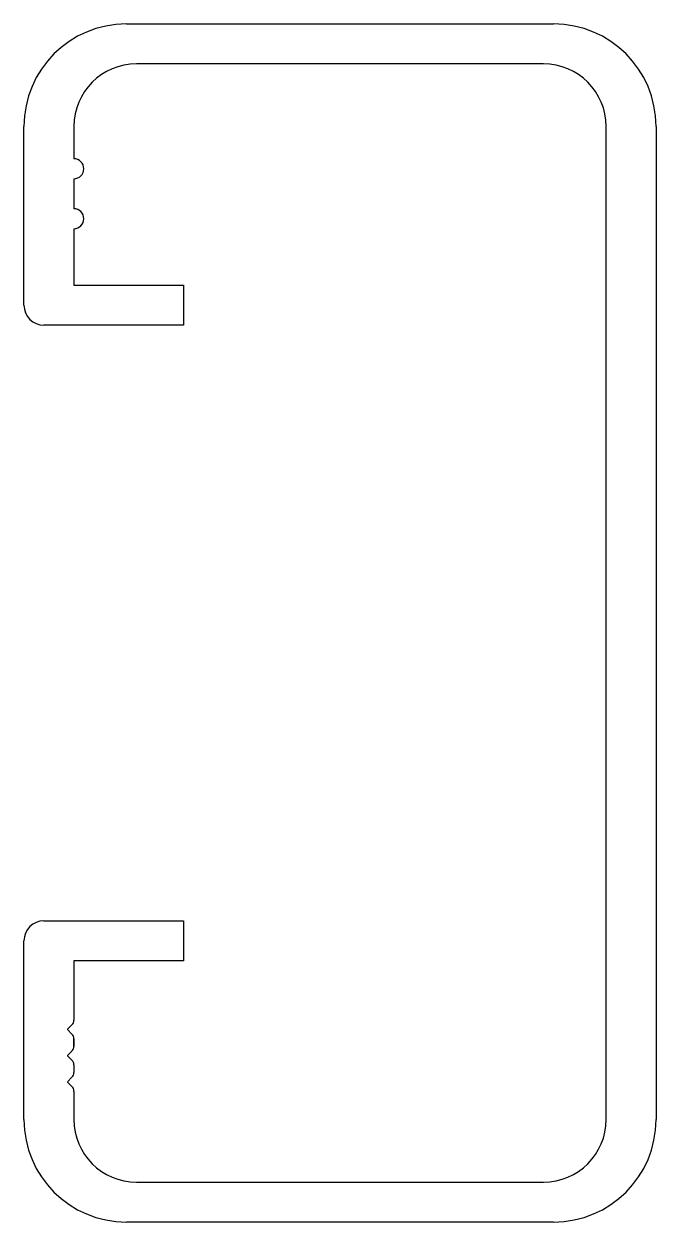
# Model space of a CAD drawing. Header units: inches. Extents: x -12.3 to 11.9, y 1.1 to 46.8.
import ezdxf

# ---------------------------------------------------------------- set-up
doc = ezdxf.new("R2010")
doc.units = ezdxf.units.IN
doc.header["$MEASUREMENT"] = 0

msp = doc.modelspace()

# ---------------------------------------------------------------- linework, layer by layer
at = {"color": 4}
for p, q in [((-8.354, 46.78), (7.956, 46.78)), ((7.571, 45.256), (-7.969, 45.256)), ((-12.264, 36.047), (-12.264, 42.87)), ((-10.359, 42.866), (-10.359, 41.635)), ((9.961, 4.974), (9.961, 42.866)), ((11.866, 42.87), (11.866, 4.97)), ((-10.359, 40.873), (-10.359, 39.73)), ((-10.359, 38.968), (-10.359, 36.809)), ((-10.359, 36.809), (-6.168, 36.809)), ((-6.168, 36.809), (-6.168, 35.285)), ((-6.168, 35.285), (-11.502, 35.285)), ((-11.502, 12.555), (-6.168, 12.555)), ((-6.168, 12.555), (-6.168, 11.031)), ((-12.264, 4.97), (-12.264, 11.793)), ((-6.168, 11.031), (-10.359, 11.031)), ((-10.359, 11.031), (-10.359, 8.763)), ((-10.359, 8.763), (-10.359, 8.763)), ((-10.359, 8.763), (-10.359, 8.763)), ((-10.359, 8.763), (-10.359, 8.763)), ((-10.433, 8.587), (-10.604, 8.416)), ((-10.604, 8.404), (-10.433, 8.233)), ((-10.359, 8.056), (-10.359, 7.764)), ((-10.359, 7.764), (-10.359, 8.056)), ((-10.359, 8.056), (-10.359, 7.764)), ((-10.359, 7.764), (-10.359, 8.056)), ((-10.359, 8.056), (-10.359, 7.764)), ((-10.433, 7.587), (-10.604, 7.416)), ((-10.604, 7.404), (-10.433, 7.233)), ((-10.359, 7.056), (-10.359, 6.764)), ((-10.433, 6.587), (-10.604, 6.416)), ((-10.604, 6.404), (-10.433, 6.233)), ((-10.359, 6.057), (-10.359, 4.974)), ((-7.969, 2.584), (7.571, 2.584)), ((7.956, 1.06), (-8.354, 1.06))]:
    msp.add_line(p, q, dxfattribs=at)
for centre, radius, start, end in [((-8.354, 42.87), 3.91, 90, 180), ((7.956, 42.87), 3.91, 0, 90), ((-7.969, 42.866), 2.39, 90, 180), ((7.571, 42.866), 2.39, 360, 90), ((-10.359, 41.254), 0.381, 270, 90), ((-10.359, 39.349), 0.381, 270, 90), ((-11.502, 36.047), 0.762, 180, 270), ((-11.502, 11.793), 0.762, 90, 180), ((-10.609, 8.763), 0.25, 315, 360), ((-10.598, 8.41), 0.008, 135, 225), ((-10.609, 8.056), 0.25, 0, 45), ((-10.598, 7.41), 0.008, 135, 225), ((-10.609, 7.764), 0.25, 315, 0), ((-10.609, 7.056), 0.25, 360, 45), ((-10.598, 6.41), 0.008, 135, 225), ((-10.609, 6.764), 0.25, 315, 360), ((-10.609, 6.057), 0.25, 0, 45), ((-8.354, 4.97), 3.91, 180, 270), ((-7.969, 4.974), 2.39, 180, 270), ((7.571, 4.974), 2.39, 270, 0), ((7.956, 4.97), 3.91, 270, 0)]:
    msp.add_arc(centre, radius, start, end, dxfattribs=at)

doc.saveas('drawing.dxf')
